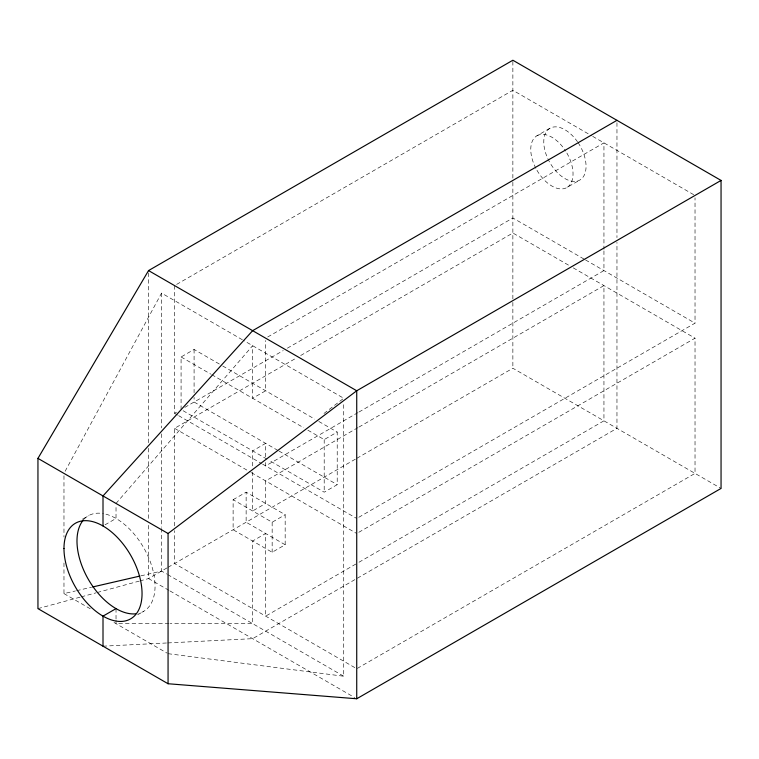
<?xml version="1.0" encoding="UTF-8"?>
<svg xmlns="http://www.w3.org/2000/svg" width="759" height="759" viewBox="0 0 759 759"><rect width="100%" height="100%" fill="white"/><g stroke="black" fill="none" stroke-linecap="round" stroke-linejoin="round"><path stroke-width="0.57" stroke-dasharray="3.79 2.85" d="M65.103 471.32L161.563 293.107L242.406 339.785M116.023 503.445L252.643 345.696L252.643 398.276L265.65 390.771L265.65 340.516M323.989 413.465L343.723 398.276L243.43 340.374M176.619 284.416L512.866 90.283L591.669 135.776M535.882 168.327A29.905 17.267 60 0 1 536.955 135.757L549.962 128.243M181.078 409.547L181.078 356.967L194.086 349.453L221.694 365.383M267.699 336.996L603.946 142.863L603.946 249.294M174.57 285.593L174.57 413.304L176.619 412.118M184.826 407.384L283.24 350.563M287.338 348.201L512.866 217.994L584.506 259.35M536.955 170.282A29.905 17.267 60 0 0 566.85 187.539L579.867 180.035M174.57 525.921L174.57 428.332L296.56 357.897M300.659 355.525L512.866 233.013L569.155 265.508M82.408 519.203L88.414 515.74M105.008 524.83L116.023 518.473L116.023 505.76M357.916 412.621L265.65 465.893L265.65 462.506M358.941 412.033L603.946 270.574L603.946 250.47M307.841 430.154L324.197 439.594L337.214 432.08L337.214 484.669L324.197 492.183L268.999 460.305M233.117 499.697L246.134 492.183L285.166 514.716L285.166 544.763L272.158 552.277L233.117 529.744L233.117 499.697L272.158 522.23L285.166 514.716M357.916 427.649L265.65 480.912L265.65 503.454L252.643 510.959L252.643 472.079M358.941 427.051L603.946 285.602L603.946 420.818L356.891 563.453M167.018 567.903L148.546 578.576L140.567 580.739M168.043 567.315L356.018 458.787M356.872 458.294L512.866 368.238L721.05 488.426M137.616 614.818L143.622 611.356M358.779 517.287L695.026 323.163L695.026 197.814M358.779 532.315L695.026 338.182L695.026 473.407L356.73 668.717L174.57 563.548L174.57 530.626M355.867 564.051L265.65 616.137L265.65 533.501L252.643 541.015L252.643 623.642L170.196 623.642M37.95 608.623L80.141 597.162M81.279 596.849L96.099 592.817M97.237 592.513L139.428 581.052M63.974 562.96L63.974 593.595L75.454 590.948M76.602 590.682L91.526 587.229M140.889 575.834L161.563 571.062L166.676 574.013M103.006 646.184L166.629 642.987M167.805 642.93L252.643 638.67L616.963 428.332L616.963 242.349M169.02 623.642L116.023 623.642L116.023 620.179M168.062 653.689L343.723 676.231L343.723 401.824M592.694 136.364L695.026 195.452M585.531 259.939L695.026 323.163M573.244 267.87L695.026 338.182M222.71 365.98L314.719 419.101M318.808 421.463L337.214 432.08M181.078 356.967L210.727 374.083M211.742 374.671L303.752 427.791M277.917 450.438L194.086 402.033L194.086 397.365M278.942 451.026L337.214 484.669M183.118 410.733L267.974 459.717M174.57 413.304L177.644 415.078M178.659 415.666L261.561 463.521M262.576 464.119L356.73 518.473M174.57 428.332L250.299 472.051M251.324 472.639L356.73 533.501M285.166 544.763L246.134 522.23L246.134 492.183M167.701 574.601L343.723 676.231M168.953 590.36L148.546 578.576L148.546 524.08M169.978 590.948L354.69 697.587M63.974 593.595L91.526 609.505M113.973 622.465L167.046 653.101M616.963 122.702L616.963 237.605M512.866 61.422L512.866 181.069M512.866 182.245L512.866 301.209M512.866 302.386L512.866 368.238M324.197 439.594L324.197 492.183M272.158 522.23L272.158 552.277M265.65 456.871L265.65 443.351L252.643 450.865L252.643 467.364M194.086 349.453L194.086 392.688M161.563 293.107L161.563 427.943M161.563 433.863L161.563 527.296M161.563 528.482L161.563 571.062M148.546 272.946L148.546 443.522M148.546 448.265L148.546 519.346M116.023 608.623L116.023 619.021M63.974 475.76L63.974 537.03M566.85 153.014A29.905 17.267 60 0 1 566.85 187.539M536.955 135.757A29.905 17.267 60 0 1 565.702 151.107M578.102 142.664A29.905 17.267 60 0 1 572.884 181.354A29.905 17.267 60 0 1 543.937 138.992A29.905 17.267 60 0 1 577.466 141.743M84.287 518.976A55.198 31.869 60 0 1 103.48 513.625M105.918 514.175A55.198 31.869 60 0 1 151.307 564.649A55.198 31.869 60 0 1 138.745 613.31"/><path stroke-width="1.14" d="M37.95 458.379L148.546 270.574L512.866 60.236L721.05 180.424L721.05 488.426L356.73 698.764L168.062 683.736L37.95 608.623L37.95 458.379L168.062 533.501L168.062 683.736M168.062 533.501L356.73 390.762L721.05 180.424M616.963 120.33L252.643 330.668L103.006 495.94L103.006 525.987M116.023 608.623L103.006 616.128L103.006 646.184M92.674 586.963L139.741 576.1M148.546 270.574L356.73 390.762L356.73 698.764M135.538 613.851A55.198 31.869 60 0 1 87.532 577.912A55.198 31.869 60 0 1 83.556 519.773M63.974 548.52A55.198 31.869 60 0 0 122.522 621.365A55.198 31.869 60 0 0 122.522 543.292A55.198 31.869 60 0 0 63.974 548.52"/></g></svg>
